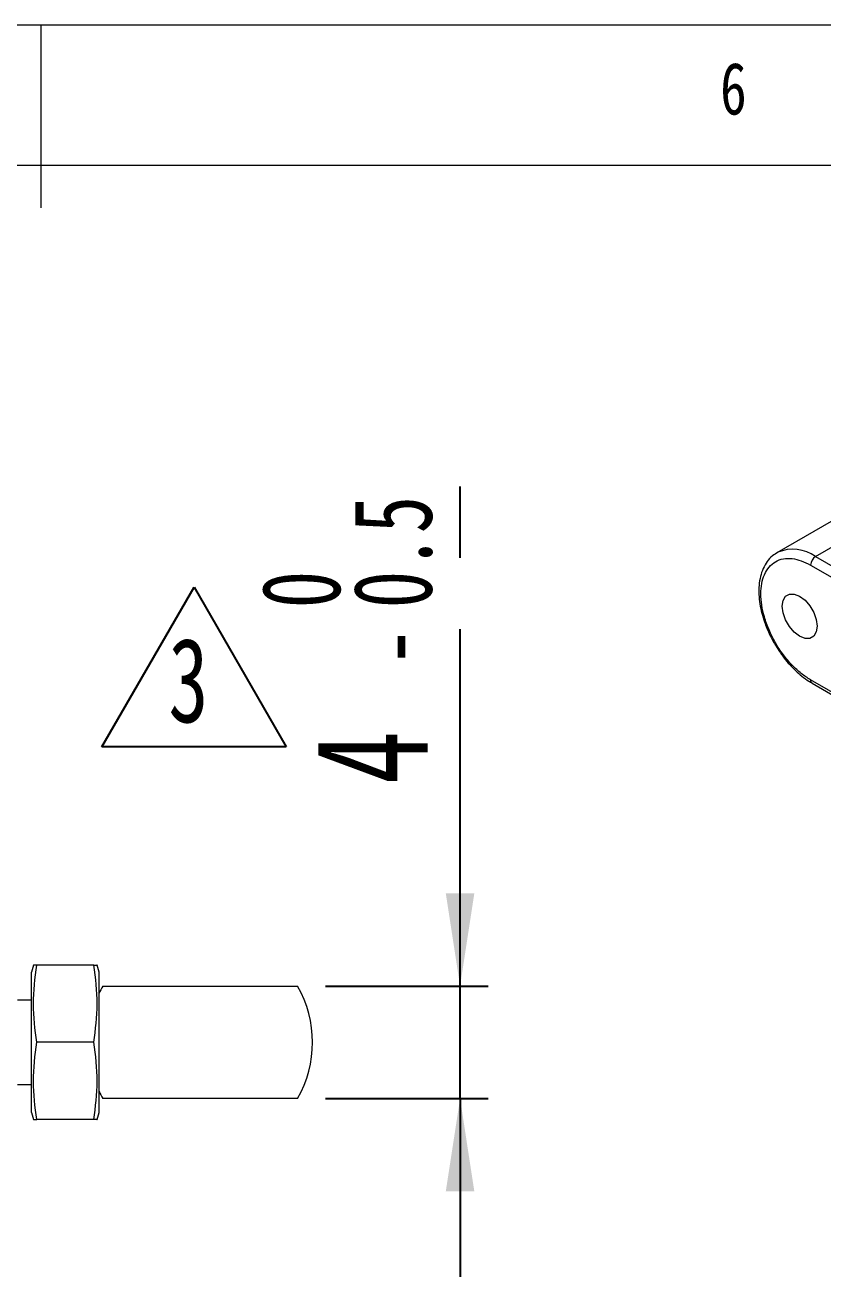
# Model space of a CAD drawing. Header units: millimetres. Extents: x 5 to 415, y -41 to 292.
# Drawn here: x 259.43 to 287.83, y 247.45 to 292 of the extents above; entities that cross this region are included whole.
import ezdxf

# ---------------------------------------------------------------- set-up
doc = ezdxf.new("R2010")
doc.units = ezdxf.units.MM
doc.linetypes.add('CENTERX2', pattern=[20.32, 12.7, -2.54, 2.54, -2.54])
doc.layers.add('CENTER_LINE', color=7, linetype='CENTERX2')
doc.styles.add('SLDTEXTSTYLE0', font='TXT', dxfattribs={"width": 0.7})
doc.styles.add('SLDTEXTSTYLE2', font='TXT', dxfattribs={"width": 0.75})
doc.dimstyles.new('SLDDIMSTYLE8', dxfattribs={"dimtxt": 4, "dimasz": 3.302, "dimexe": 0, "dimexo": 0.0625, "dimgap": 1, "dimtad": 1, "dimrnd": 1e-09, "dimzin": 12, "dimdsep": 46, "dimtxsty": 'SLDTEXTSTYLE0', "dimsah": 1, "dimcen": 0.09, "dimadec": 0, "dimazin": 3, "dimtol": 1, "dimtm": 0.5, "dimtfac": 1, "dimtmove": 0, "dimatfit": 0, "dimfxl": 1, "dimfrac": 2, "dimtolj": 1, "dimarcsym": 0})

# ---------------------------------------------------------------- blocks, each defined once
blk = doc.blocks.new('_D_25')
at = {"layer": 'CENTER_LINE'}
for p, q in [((274.911, 257.798), (274.911, 276.081)), ((270.125, 257.798), (275.911, 257.798)), ((274.911, 253.798), (274.911, 257.798)), ((270.125, 253.798), (275.911, 253.798)), ((274.911, 253.798), (274.911, 247.448))]:
    blk.add_line(p, q, dxfattribs=at)
for points in [[(274.911, 257.798), (275.419, 261.1), (274.403, 261.1)], [(274.911, 253.798), (274.403, 250.496), (275.419, 250.496)]]:
    blk.add_solid(points, dxfattribs=at)
at = {"layer": 'CENTER_LINE', "attachment_point": 1, "rotation": 90, "style": 'SLDTEXTSTYLE0'}
for s, insert, char_height in [('0.5', (271.104, 271.244), 2.8), ('0', (267.841, 271.244), 2.8), ('-', (271.104, 269.206), 2.8), ('4', (269.755, 264.978), 4)]:
    blk.add_mtext(s, dxfattribs=dict(at, insert=insert, char_height=char_height))
blk = doc.blocks.new('SW_NOTE_0_9')
at = {"layer": 'CENTER_LINE', "color": 0}
for p, q in [((-2.365, -0.004), (0.914, 5.674)), ((0.914, 5.674), (4.193, -0.004)), ((4.193, -0.004), (-2.365, -0.004))]:
    blk.add_line(p, q, dxfattribs=at)
at = {"layer": 'CENTER_LINE', "color": 0, "insert": (0, 3.867), "char_height": 3, "attachment_point": 1, "style": 'SLDTEXTSTYLE0'}
blk.add_mtext('3', dxfattribs=at)

msp = doc.modelspace()

# ---------------------------------------------------------------- linework, layer by layer
at = {"color": 7, "linetype": 'Continuous', "lineweight": 18}
for p, q in [((415, 292), (5, 292)), ((260, 285.5), (260, 292)), ((410.25, 287), (10, 287)), ((288.875, 274.773), (286.188, 273.221)), ((286.188, 273.221), (286.215, 273.236)), ((287.438, 268.582), (288.691, 267.859)), ((259.728, 258.548), (259.661, 258.298)), ((261.88, 258.548), (259.842, 258.548)), ((262.061, 258.298), (261.994, 258.548)), ((259.661, 253.298), (259.661, 258.298)), ((262.061, 253.298), (262.061, 258.298)), ((262.197, 257.798), (269.125, 257.798)), ((259.661, 257.298), (259.161, 257.298)), ((261.88, 255.798), (259.842, 255.798)), ((259.161, 254.298), (259.661, 254.298)), ((269.125, 253.798), (262.197, 253.798)), ((259.661, 253.298), (259.728, 253.048)), ((261.994, 253.048), (262.061, 253.298)), ((261.88, 253.048), (259.842, 253.048))]:
    msp.add_line(p, q, dxfattribs=at)
at = {"color": 8, "linetype": 'Continuous', "lineweight": 18}
for p, q in [((287.563, 273.085), (289.58, 274.25)), ((287.386, 272.779), (288.949, 271.877)), ((287.563, 273.085), (289.038, 272.234)), ((288.664, 267.959), (287.386, 268.696))]:
    msp.add_line(p, q, dxfattribs=at)
at = {"color": 7, "linetype": 'Continuous', "lineweight": 18, "flags": 128}
msp.add_lwpolyline([(287.616, 270.605), (287.586, 270.402), (287.498, 270.253), (287.361, 270.174), (287.189, 270.172), (286.998, 270.248), (286.806, 270.393), (286.634, 270.594), (286.497, 270.831), (286.409, 271.081), (286.379, 271.319), (286.409, 271.523), (286.497, 271.671), (286.634, 271.75), (286.806, 271.752), (286.998, 271.677), (287.189, 271.531), (287.361, 271.33), (287.498, 271.093), (287.586, 270.843), (287.616, 270.605)], dxfattribs=at)
at = {"color": 8, "linetype": 'Continuous', "lineweight": 18}
msp.add_arc((286.754, 271.951), 1.393, 54.48, 112.7462, dxfattribs=at)
at = {"color": 7, "linetype": 'Continuous', "lineweight": 18}
for centre, radius, start, end in [((287.77, 272.762), 0.384, 122.6055, 177.3945), ((287.513, 268.684), 0.127, 174.501, 232.9212), ((265.661, 255.798), 4, 150, 154.1581), ((265.661, 255.798), 4, 330, 30), ((265.661, 255.798), 4, 205.8419, 210)]:
    msp.add_arc(centre, radius, start, end, dxfattribs=at)
for points, knots in [([(286.222, 273.235), (286.155, 273.195), (286.009, 273.11), (285.833, 272.912), (285.691, 272.665), (285.596, 272.38), (285.547, 272.068), (285.542, 271.739), (285.576, 271.406), (285.644, 271.079), (285.732, 270.789), (285.831, 270.526), (285.945, 270.268), (286.043, 270.09), (286.097, 269.993)], [0, 0, 0, 0, 0.080718, 0.173634, 0.267735, 0.362246, 0.4559, 0.547769, 0.63691, 0.721113, 0.800439, 0.85806, 0.92214, 1, 1, 1, 1]), ([(287.386, 268.696), (287.275, 268.767), (287.053, 268.909), (286.724, 269.214), (286.41, 269.582), (286.128, 270.011), (285.898, 270.47), (285.735, 270.926), (285.639, 271.361), (285.608, 271.764), (285.639, 272.131), (285.735, 272.455), (285.898, 272.724), (286.128, 272.918), (286.41, 273.02), (286.724, 273.026), (287.053, 272.951), (287.275, 272.836), (287.386, 272.779)], [0, 0, 0, 0, 0.060014, 0.12001, 0.184322, 0.249999, 0.315676, 0.379989, 0.439977, 0.5, 0.559988, 0.620011, 0.684323, 0.75, 0.815677, 0.879989, 0.939969, 1, 1, 1, 1]), ([(286.097, 269.993), (286.176, 269.864), (286.288, 269.682), (286.475, 269.434), (286.643, 269.235), (286.852, 269.019), (287.08, 268.822), (287.278, 268.674), (287.4, 268.608), (287.439, 268.586)], [0, 0, 0, 0, 0.218352, 0.306819, 0.452565, 0.602078, 0.760725, 0.924403, 1, 1, 1, 1]), ([(259.842, 258.548), (259.78, 258.548), (259.707, 258.548), (259.736, 258.548), (259.74, 258.548)], [0, 0, 0, 0, 0.866939, 1, 1, 1, 1]), ([(259.842, 255.798), (259.785, 256.252), (259.671, 257.168), (259.785, 258.085), (259.842, 258.548)], [0, 0, 0, 0, 0.495216, 1, 1, 1, 1]), ([(261.88, 255.798), (261.937, 256.252), (262.051, 257.168), (261.937, 258.085), (261.88, 258.548)], [0, 0, 0, 0, 0.495216, 1, 1, 1, 1]), ([(261.88, 258.548), (261.942, 258.548), (262.015, 258.548), (261.986, 258.548), (261.982, 258.548)], [0, 0, 0, 0, 0.866939, 1, 1, 1, 1]), ([(259.842, 253.048), (259.785, 253.502), (259.671, 254.418), (259.785, 255.335), (259.842, 255.798)], [0, 0, 0, 0, 0.495216, 1, 1, 1, 1]), ([(261.88, 253.048), (261.937, 253.502), (262.051, 254.418), (261.937, 255.335), (261.88, 255.798)], [0, 0, 0, 0, 0.495216, 1, 1, 1, 1]), ([(259.739, 253.048), (259.735, 253.048), (259.707, 253.048), (259.779, 253.048), (259.842, 253.048)], [0, 0, 0, 0, 0.119828, 1, 1, 1, 1]), ([(261.983, 253.048), (261.987, 253.048), (262.015, 253.048), (261.943, 253.048), (261.88, 253.048)], [0, 0, 0, 0, 0.119828, 1, 1, 1, 1])]:
    msp.add_open_spline(points, degree=3, knots=knots, dxfattribs=at)

# ---------------------------------------------------------------- block references
at = {"layer": 'CENTER_LINE'}
msp.add_blockref('SW_NOTE_0_9', (264.529, 266.321), dxfattribs=at)

# ---------------------------------------------------------------- texts
at = {"color": 7, "linetype": 'Continuous', "lineweight": 0, "insert": (284.167, 290.668), "char_height": 1.852, "attachment_point": 1, "style": 'SLDTEXTSTYLE2'}
msp.add_mtext('6', dxfattribs=at)

# ---------------------------------------------------------------- dimensions: what is measured, and where the dimension line sits
at = {"layer": 'CENTER_LINE'}
dim = msp.add_linear_dim(base=(274.911, 257.798), p1=(269.125, 253.798), p2=(269.125, 257.798), angle=90, dimstyle='SLDDIMSTYLE8', dxfattribs=at)
dim.commit()
dim.dimension.update_dxf_attribs({"geometry": '_D_25', "text_midpoint": (274.911, 270.53), "dimtype": 160})

doc.saveas('drawing.dxf')
